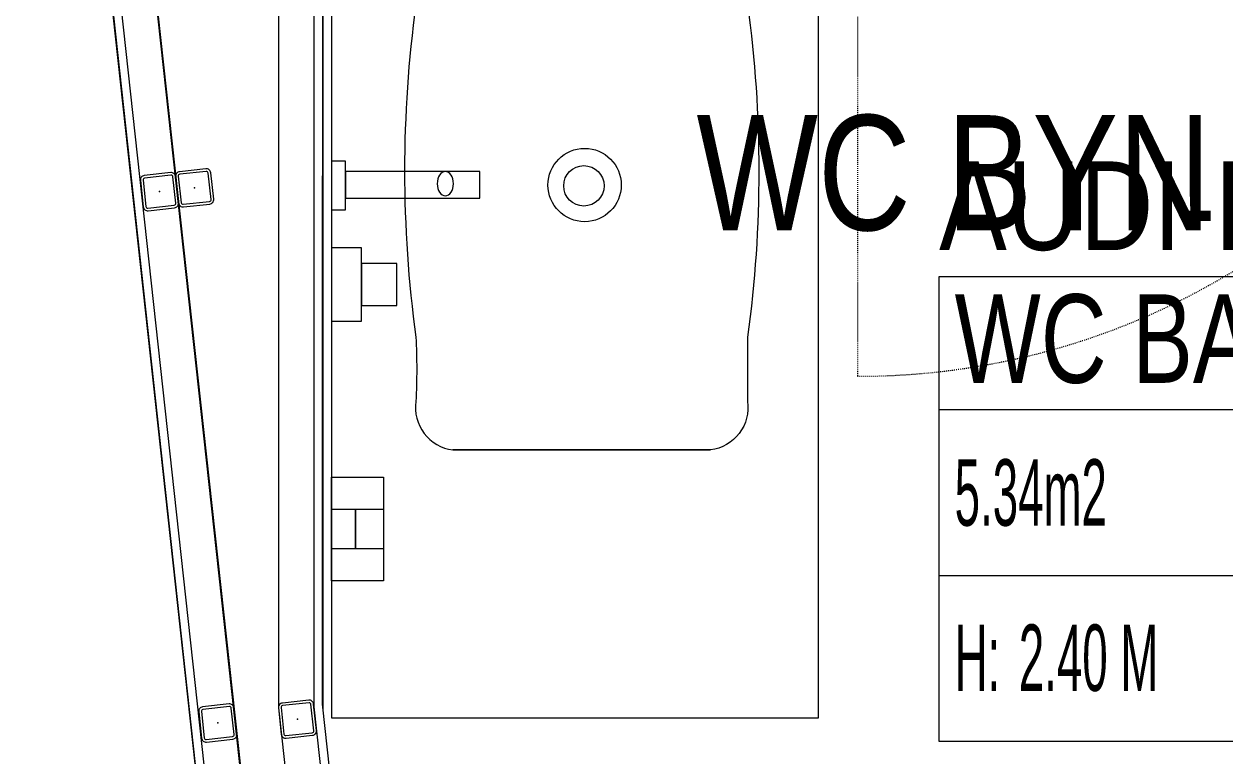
# Model space of a CAD drawing. Extents: x -2749 to 23780, y -1311 to 8245.
# Drawn here: x 9963 to 10098.5, y 2104.7 to 2187.4 of the extents above; entities that cross this region are included whole.
import ezdxf
from ezdxf.enums import TextEntityAlignment as Align

# ---------------------------------------------------------------- set-up
doc = ezdxf.new("R2010")
doc.units = 0
doc.header["$MEASUREMENT"] = 0
doc.linetypes.add('DOT2', pattern=[0.125, 0, -0.125])
doc.linetypes.add('HIDDEN', pattern=[0.375, 0.25, -0.125])
doc.layers.get('0').update_dxf_attribs({"color": 9, "lineweight": 9})
for name, color, linetype, lineweight in [('05V', 9, 'Continuous', 9), ('06D', 9, 'Continuous', 9), ('10', 9, 'Continuous', 9), ('11', 9, 'Continuous', 9), ('20', 9, 'DOT2', 9), ('21', 9, 'Continuous', 9), ('35', 9, 'Continuous', 9), ('40B', 9, 'Continuous', 9), ('Y-MAHAL', 251, 'Continuous', 13)]:
    doc.layers.add(name, color=color, linetype=linetype, lineweight=lineweight)
doc.styles.add('Arial', font='arial.ttf', dxfattribs={"height": 2.5})
doc.styles.add('MuuM_TEXT-STANDART', font='ARIALN.TTF')

# ---------------------------------------------------------------- blocks, each defined once
blk = doc.blocks.new('sıvı sabunluk plan')
for points in [[(5.85, 1.3), (0, 1.3), (0, 13), (5.85, 13), (5.85, 1.3)], [(3.15, 4.9), (0, 4.9), (0, 9.4), (3.15, 9.4), (3.15, 4.9)], [(5.85, 4.9), (3.15, 4.9), (3.15, 9.4), (5.85, 9.4), (5.85, 4.9)]]:
    blk.add_lwpolyline(points)
blk = doc.blocks.new('LAVABO BATARYA PLAN')
at = {"layer": '05V'}
for points in [[(0, 0), (5.5, 0), (5.5, -1.56), (0, -1.56)], [(9.77, 0), (18.07, 0), (18.07, -3.39), (9.77, -3.39)], [(1.18, -1.56), (4.18, -1.56), (4.18, -16.74), (1.18, -16.74)], [(11.55, -3.39), (16.28, -3.39), (16.28, -7.35), (11.55, -7.35)]]:
    blk.add_lwpolyline(points, close=True, dxfattribs=at)
blk = doc.blocks.new('lavabo 120')
at = {"lineweight": 0, "flags": 128}
blk.add_lwpolyline([(55, 0), (0, 0), (0, -120), (55, -120)], close=True, dxfattribs=at)
blk.add_lwpolyline([(55, -120), (55, 0), (0, 0), (0, -120)], close=True)
for points in [[(41.59, -90.14), (10.95, -90.14, -0.414214), (8.55, -87.74, 0.035809), (8.03, -80.54, -0.067889), (8.03, -43, 0.002456), (8.03, -35.74, -0.418149), (12.2, -30.25), (41.32, -30.25)], [(11.93, -90.14), (42.57, -90.14, 0.414214), (44.97, -87.74, -0.035809), (45.49, -80.54, 0.067889), (45.49, -43, -0.025966), (45.49, -35.74, 0.418149), (41.32, -30.25), (12.2, -30.25)]]:
    blk.add_lwpolyline(points, format="xyb")
for centre, radius in [((26.43, -60.17), 4.14), ((26.51, -60.08), 2.28)]:
    blk.add_circle(centre, radius)
at = {"extrusion": (0, 0, -1)}
blk.add_ellipse((42.16, -60.32), major_axis=(0, 1.38), ratio=0.667081, start_param=3.141593, end_param=9.424778, dxfattribs=at)
at = {"extrusion": (0, 0, -1), "zscale": -1, "rotation": 90}
blk.add_blockref('LAVABO BATARYA PLAN', (-55, -62.86), dxfattribs=at)
at = {"layer": '05V'}
blk.add_blockref('sıvı sabunluk plan', (49.15, -28.47), dxfattribs=at)
blk = doc.blocks.new('A$C74064896')
at = {"layer": '05V', "rotation": 180}
blk.add_blockref('lavabo 120', (-414.79, -121), dxfattribs=at)
blk = doc.blocks.new('Prf-40x40')
for points in [[(1.5, -2), (-1.5, -2, -0.414214), (-2, -1.5), (-2, 1.5, -0.414214), (-1.5, 2), (1.5, 2, -0.414214), (2, 1.5), (2, -1.5, -0.414214)], [(1.5, -1.7), (-1.5, -1.7, -0.414214), (-1.7, -1.5), (-1.7, 1.5, -0.414214), (-1.5, 1.7), (1.5, 1.7, -0.414214), (1.7, 1.5), (1.7, -1.5, -0.414214)]]:
    blk.add_lwpolyline(points, format="xyb", close=True)
blk.add_point((0, 0))
blk = doc.blocks.new('0_roomno2-flat-2')
at = {"layer": '21'}
blk.add_lwpolyline([(96.88, -52.5), (0, -52.5), (0, 0), (96.88, 0)], close=True, dxfattribs=at)
for points in [[(0, -15), (96.88, -15)], [(40.62, -15), (40.62, -52.5)], [(59.38, -15), (59.38, -52.5)], [(78.12, -15), (78.12, -52.5)], [(0, -33.75), (40.62, -33.75)]]:
    blk.add_lwpolyline(points, dxfattribs=at)
at = {"layer": '21', "style": 'MuuM_TEXT-STANDART', "width": 0.6}
blk.add_text('H:', height=7.5, dxfattribs=at).set_placement((1.75, -43.04), align=Align.MIDDLE_LEFT)
at = {"layer": '21', "style": 'Arial'}
blk.add_attdef('ODANO', (0, 5.85), '', height=10, dxfattribs=at)
blk.add_attdef('MEKANADI', text='', height=10, dxfattribs=at).set_placement((1.75, -15), align=Align.BOTTOM_LEFT)
at = {"layer": '21', "style": 'MuuM_TEXT-STANDART', "width": 0.6}
for tag, p in [('YER01', (50, -22.5)), ('TAVAN01', (68.75, -22.5)), ('DUVAR01', (87.5, -22.5)), ('YER02', (50, -33.75)), ('TAVAN02', (68.75, -33.75)), ('DUVAR02', (87.5, -33.75)), ('YER03', (50, -45)), ('TAVAN03', (68.75, -45)), ('DUVAR03', (87.5, -45))]:
    blk.add_attdef(tag, text='', height=7.5, dxfattribs=at).set_placement(p, align=Align.MIDDLE_CENTER)
for tag, p in [('M2', (1.75, -24.38)), ('TEMIZTAVANYUKSEKLIGI', (9, -43.04))]:
    blk.add_attdef(tag, text='', height=7.5, dxfattribs=at).set_placement(p, align=Align.MIDDLE_LEFT)
blk = doc.blocks.new('p-kapı')
at = {"layer": '20'}
blk.add_lwpolyline([(4.87, -4.6), (86.47, -4.6)], dxfattribs=at)
blk.add_arc((4.87, -4.6), 81.6, 270.1053, 0, dxfattribs=at)
blk = doc.blocks.new('1.KAT PLANI')
at = {"layer": '06D'}
for points in [[(9997.47, 2011.18), (9973.51, 2230.13)], [(9991.71, 2228), (9991.71, 2110.39)], [(9991.74, 2109.81), (10002.82, 2008.76)]]:
    blk.add_lwpolyline(points, dxfattribs=at)
at = {"layer": '11'}
for points in [[(9992.5, 2010.64), (9967.4, 2240), (10052.5, 2240)], [(9993.49, 2010.75), (9968.51, 2239), (10051.5, 2239), (10051.5, 2231), (9995.71, 2231)], [(9995.71, 2231), (9995.71, 2110.25)], [(9996.71, 2230), (9996.71, 2110)], [(9995.71, 2110.25), (10006.36, 2013.14)]]:
    blk.add_lwpolyline(points, dxfattribs=at)
blk.add_lwpolyline([(10007.23, 2014.24, 0.00004), (10007.23, 2014.24), (9996.68, 2110.55)], format="xyb", dxfattribs=at)
at = {"layer": '20', "linetype": 'HIDDEN', "lineweight": 0}
blk.add_lwpolyline([(7497.5, 1433.22, -0.101512), (9968.66, 2228.47, -0.101512)], format="xyb", dxfattribs=at)
at = {"layer": '40B'}
for points in [[(7492.78, 1179.73, -0.007125), (7647.15, 1268.13), (7703.07, 1167.17, -0.099521), (10004.84, 1897.89), (9998.81, 1952.98), (10003.78, 1953.52), (9972.97, 2235), (10477.5, 2235), (10477.5, 2372.5), (10145, 2372.5), (10145, 2365), (8530.5, 2365), (8530.5, 2825), (7900, 2825), (7900, 1845), (7900, 1837.5), (7492.5, 1837.5)], [(10232.5, 2235), (9972.97, 2235), (9973.51, 2230.13), (9997.79, 2008.75), (9997.87, 2008.2, -0.009041), (10222.5, 2028.5), (10232.5, 2029.91), (10232.5, 2235)]]:
    blk.add_lwpolyline(points, format="xyb", close=True, dxfattribs=at)
at = {"xscale": -1, "rotation": 90}
blk.add_blockref('p-kapı', (10052.5, 2234), dxfattribs=at)
ref = blk.add_blockref('0_roomno2-flat-2', (10066.32, 2158.83))
ref.add_attrib('ODANO', 'AUDI-K1-11', dxfattribs={"layer": '21', "height": 10, "style": 'MuuM_TEXT-STANDART'}).set_placement((10066.32, 2158.83), align=Align.BOTTOM_LEFT)
ref.add_attrib('MEKANADI', 'WC BAY', dxfattribs={"layer": '21', "height": 10, "style": 'MuuM_TEXT-STANDART', "width": 0.9}).set_placement((10068.07, 2143.83), align=Align.BOTTOM_LEFT)
ref.add_attrib('M2', '5.34m2', dxfattribs={"layer": '21', "height": 7.5, "style": 'MuuM_TEXT-STANDART', "width": 0.6}).set_placement((10068.07, 2134.45), align=Align.MIDDLE_LEFT)
ref.add_attrib('TEMIZTAVANYUKSEKLIGI', '2.40 M', dxfattribs={"layer": '21', "height": 7.5, "style": 'MuuM_TEXT-STANDART', "width": 0.6}).set_placement((10075.32, 2115.79), align=Align.MIDDLE_LEFT)
ref.add_attrib('YER01', 'Y08', dxfattribs={"layer": '21', "height": 7.5, "style": 'MuuM_TEXT-STANDART', "width": 0.6}).set_placement((10116.32, 2136.33), align=Align.MIDDLE_CENTER)
ref.add_attrib('TAVAN01', 'T01', dxfattribs={"layer": '21', "height": 7.5, "style": 'MuuM_TEXT-STANDART', "width": 0.6}).set_placement((10135.07, 2136.33), align=Align.MIDDLE_CENTER)
ref.add_attrib('DUVAR01', 'D11', dxfattribs={"layer": '21', "height": 7.5, "style": 'MuuM_TEXT-STANDART', "width": 0.6}).set_placement((10153.82, 2136.33), align=Align.MIDDLE_CENTER)
ref.add_attrib('TAVAN02', 'T09', dxfattribs={"layer": '21', "height": 7.5, "style": 'MuuM_TEXT-STANDART', "width": 0.6}).set_placement((10135.07, 2125.08), align=Align.MIDDLE_CENTER)
at = {"layer": '10', "xscale": -0.9999999999999908, "rotation": 96.25982961374353}
for p in [(9978.26, 2168.42), (9982.24, 2168.85), (9984.85, 2108.42), (9993.85, 2108.85)]:
    blk.add_blockref('Prf-40x40', p, dxfattribs=at)

msp = doc.modelspace()

# ---------------------------------------------------------------- linework, layer by layer
at = {"layer": '35'}
msp.add_lwpolyline([(7909.5, 2803), (8525.5, 2803), (8525.5, 2363), (10472.5, 2363), (10472.5, 2240), (9967.4, 2240), (10004.84, 1897.89, 0.099521), (7703.07, 1167.17)], format="xyb", dxfattribs=at)
msp.add_lwpolyline([(10217.5, 2230), (10217.5, 2033.15, 0.008456), (10007.23, 2014.24), (9996.68, 2110.55), (9996.71, 2230), (10052.5, 2230), (10052.5, 2240), (10142.5, 2240), (10142.5, 2230)], format="xyb", close=True, dxfattribs=at)

# ---------------------------------------------------------------- block references
msp.add_blockref('A$C74064896', (10467.5, 2230))
at = {"layer": '06D'}
msp.add_blockref('1.KAT PLANI', (0, 0), dxfattribs=at)

# ---------------------------------------------------------------- texts
at = {"layer": 'Y-MAHAL', "style": 'Arial', "width": 0.8}
msp.add_text('WC BYN', height=13, dxfattribs=at).set_placement((10067.97, 2170.57), align=Align.MIDDLE)

doc.saveas('drawing.dxf')
